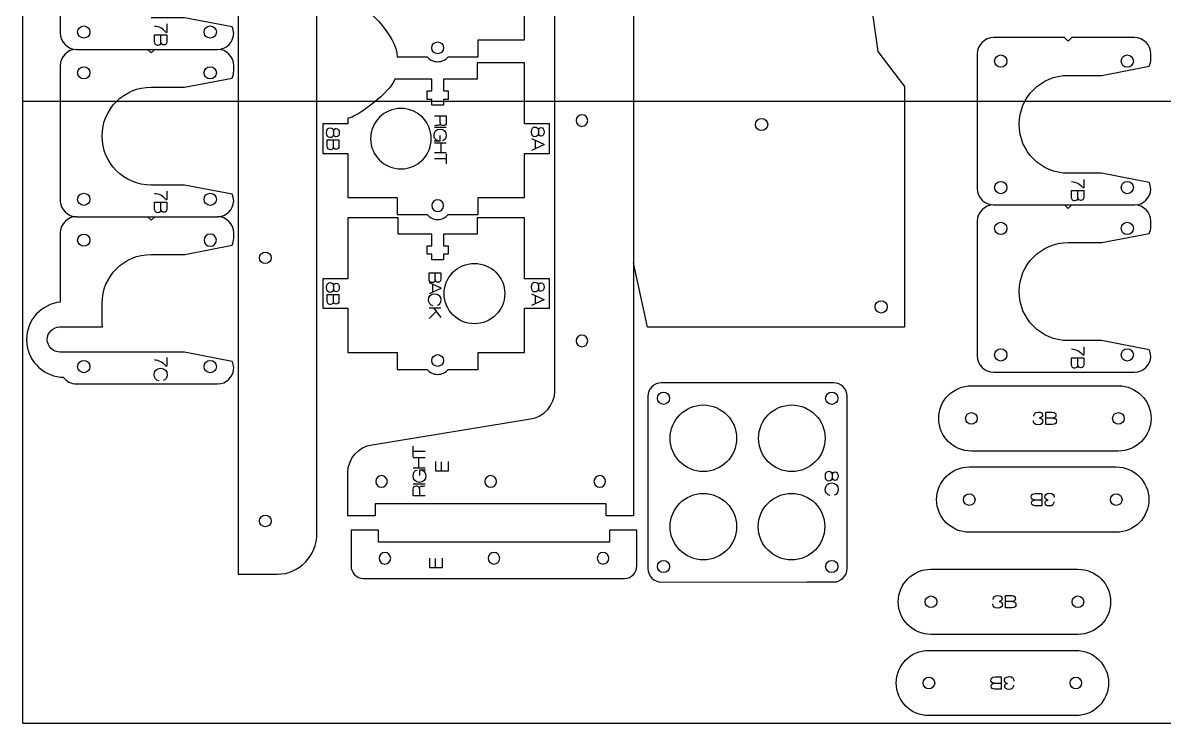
# Model space of a CAD drawing. Extents: x -610 to 0, y -305 to 0.
# Drawn here: x -609.6 to -330, y -304.8 to -133.2 of the extents above; entities that cross this region are included whole.
import ezdxf

# ---------------------------------------------------------------- set-up
doc = ezdxf.new("R2010")
doc.units = 0
doc.layers.add('CUTS', color=1, linetype='Continuous', true_color=0xff0000)
doc.layers.add('TEXT', color=5, linetype='Continuous', true_color=0x0000ff)
doc.layers.add('laser bed referance', color=3, linetype='Continuous', lineweight=25, true_color=0x00ff00)
doc.layers.add('Referance lines', color=2, linetype='Continuous', lineweight=25, true_color=0xffff00)

msp = doc.modelspace()

# ---------------------------------------------------------------- linework, layer by layer
at = {"layer": 'CUTS', "color": 1, "true_color": 0xff0000}
for points in [[(-479.29, -223.45), (-479.29, -215.85), (-479.29, -12.07)], [(-460.01, -22.07), (-460.01, -253.98), (-466.71, -253.98), (-466.71, -253.98)], [(-537.56, -258.29), (-537.56, -26.38), (-544.26, -26.38), (-544.26, -26.38)], [(-556.84, -56.9), (-556.84, -64.51), (-556.84, -268.29)], [(-459.99, -114.57), (-448.95, -89.45), (-439.92, -89.45), (-403.78, -101.84), (-396.63, -104.97), (-402.23, -125.77), (-400.2, -140.17), (-393.63, -148.81), (-393.63, -207.75), (-456.63, -207.75), (-459.99, -192.01)], [(-600.43, -102.68), (-600.43, -135.68)], [(-505.4, -141.51), (-498.08, -141.51), (-498.08, -137.31), (-486.69, -137.31), (-486.69, -126.51)], [(-558.34, -134.16), (-569.97, -131.92), (-578.18, -131.93)], [(-337.31, -136.8), (-352.67, -136.8), (-353.55, -137.68), (-354.43, -136.8), (-371.81, -136.8), (-371.81, -136.8)], [(-596.43, -139.68), (-561.93, -139.68)], [(-577.28, -139.68), (-578.17, -140.56), (-579.05, -139.68)], [(-517.88, -141.51), (-510.57, -141.51)], [(-375.81, -140.8), (-375.81, -173.8)], [(-333.31, -142.05), (-333.31, -140.8)], [(-600.43, -143.68), (-600.43, -176.68)], [(-557.93, -144.94), (-557.93, -143.68)], [(-505.4, -180.17), (-498.09, -180.17), (-498.09, -175.97), (-486.69, -175.97), (-486.69, -165.17), (-480.59, -165.17), (-480.59, -157.97), (-486.69, -157.97), (-486.69, -142.97), (-498.28, -142.97), (-498.28, -146.97), (-506.58, -146.97), (-506.58, -149.84), (-505.38, -149.84), (-505.38, -151.94), (-506.58, -151.94), (-506.58, -153.32), (-509.39, -153.32), (-509.39, -151.94), (-510.59, -151.94), (-510.59, -149.84), (-509.39, -149.84), (-509.39, -146.97), (-518.45, -146.97), (-518.45, -146.97)], [(-353.56, -146.05), (-345.34, -146.05), (-333.73, -143.82)], [(-578.18, -148.93), (-569.96, -148.93), (-558.34, -146.7)], [(-529.99, -156.56), (-529.98, -156.56), (-529.98, -157.97), (-536.08, -157.97), (-536.08, -165.17), (-529.98, -165.17), (-529.98, -175.97), (-517.88, -175.97), (-517.88, -180.17), (-517.88, -180.17), (-517.88, -180.17)], [(-333.73, -172.28), (-345.35, -170.04), (-353.56, -170.05)], [(-558.34, -175.16), (-569.97, -172.92), (-578.18, -172.93)], [(-371.81, -177.8), (-337.31, -177.8)], [(-352.67, -177.8), (-353.55, -178.68), (-354.43, -177.8)], [(-596.43, -180.68), (-561.93, -180.68)], [(-577.28, -180.68), (-578.17, -181.56), (-579.05, -180.68)], [(-505.4, -218.13), (-498.09, -218.13), (-498.09, -213.93), (-486.69, -213.93), (-486.69, -203.13), (-480.59, -203.13), (-480.59, -195.93), (-486.69, -195.93), (-486.69, -180.93), (-498.28, -180.93), (-498.28, -184.93), (-506.58, -184.93), (-506.58, -187.8), (-505.38, -187.8), (-505.38, -189.9), (-506.58, -189.9), (-506.58, -191.29), (-509.39, -191.29), (-509.39, -189.9), (-510.59, -189.9), (-510.59, -187.8), (-509.39, -187.8), (-509.39, -184.93), (-517.68, -184.93), (-517.68, -180.93), (-529.98, -180.93), (-529.98, -195.93), (-536.08, -195.93), (-536.08, -203.13), (-529.98, -203.13), (-529.98, -213.93), (-517.88, -213.93), (-517.88, -218.13), (-510.57, -218.13)], [(-517.88, -180.17), (-510.57, -180.17)], [(-375.81, -181.8), (-375.81, -214.8)], [(-333.31, -183.05), (-333.31, -181.8)], [(-600.43, -184.68), (-600.43, -201.6)], [(-557.93, -185.93), (-557.93, -184.68)], [(-353.56, -187.05), (-345.34, -187.05), (-333.73, -184.82)], [(-578.18, -189.93), (-569.94, -189.93), (-558.35, -187.7)], [(-600.5, -207.69), (-590.12, -207.69)], [(-333.73, -213.28), (-345.35, -211.04), (-353.56, -211.05)], [(-558.35, -216.16), (-569.97, -213.92), (-600.43, -213.9)], [(-600.35, -220), (-599.69, -220)], [(-371.81, -218.8), (-337.31, -218.8)], [(-596.43, -221.68), (-561.93, -221.68)], [(-410.99, -221.38), (-446.6, -221.39), (-453.17, -221.39)], [(-377.26, -222.12), (-341.26, -222.12)], [(-456.49, -224.71), (-456.49, -231.08), (-456.48, -260.31), (-456.48, -260.31)], [(-407.67, -266.88), (-407.67, -260.51), (-407.68, -231.27), (-407.68, -224.7)], [(-524.06, -236.58), (-485.24, -230.23)], [(-341.26, -238.12), (-377.26, -238.12), (-377.26, -238.12)], [(-377.77, -242.01), (-341.78, -242.01), (-341.78, -242.01)], [(-466.71, -253.98), (-466.71, -251.03), (-523.31, -251.03), (-523.31, -253.98), (-530.01, -253.98), (-530.01, -253.98), (-530.01, -243.36)], [(-459.2, -266.31), (-459.2, -257.48), (-465.9, -257.48), (-465.9, -260.44), (-522.5, -260.44), (-522.5, -257.48), (-529.2, -257.48), (-529.2, -266.31)], [(-341.78, -258.01), (-377.77, -258.01)], [(-456.48, -260.31), (-456.48, -266.89)], [(-387.16, -267.06), (-351.16, -267.06)], [(-526.2, -269.31), (-462.2, -269.31), (-462.2, -269.31)], [(-453.16, -270.21), (-417.56, -270.2), (-410.98, -270.2)], [(-351.16, -283.06), (-387.16, -283.06), (-387.16, -283.06)], [(-387.67, -286.95), (-351.67, -286.95), (-351.67, -286.95)], [(-351.67, -302.95), (-387.67, -302.95)]]:
    msp.add_lwpolyline(points, dxfattribs=at)
for points in [[(-529.99, -127.92), (-525.97, -127.92), (-517.88, -136.56), (-517.88, -141.51)], [(-596.18, -135.43), (-596.18, -134.6), (-595.51, -133.93), (-594.68, -133.93)], [(-594.68, -133.93), (-593.85, -133.93), (-593.18, -134.6), (-593.18, -135.43)], [(-565.18, -135.43), (-565.18, -134.6), (-564.51, -133.93), (-563.68, -133.93)], [(-563.68, -133.93), (-562.85, -133.93), (-562.18, -134.6), (-562.18, -135.43)], [(-557.94, -135.81), (-557.95, -135.22), (-558.1, -134.66), (-558.34, -134.16)], [(-600.43, -135.68), (-600.43, -137.89), (-598.64, -139.68), (-596.43, -139.68)], [(-594.68, -136.93), (-595.51, -136.93), (-596.18, -136.26), (-596.18, -135.43)], [(-593.18, -135.43), (-593.18, -136.26), (-593.85, -136.93), (-594.68, -136.93)], [(-563.68, -136.93), (-564.51, -136.93), (-565.18, -136.26), (-565.18, -135.43)], [(-562.18, -135.43), (-562.18, -136.26), (-562.85, -136.93), (-563.68, -136.93)], [(-561.93, -139.68), (-559.77, -139.68), (-558.01, -137.96), (-557.94, -135.81)], [(-371.81, -136.8), (-374.02, -136.8), (-375.81, -138.59), (-375.81, -140.8)], [(-333.31, -140.8), (-333.31, -138.59), (-335.1, -136.8), (-337.31, -136.8)], [(-596.43, -139.68), (-598.64, -139.68), (-600.43, -141.47), (-600.43, -143.68)], [(-557.93, -143.68), (-557.93, -141.47), (-559.72, -139.68), (-561.93, -139.68)], [(-509.44, -139.31), (-509.44, -138.51), (-508.79, -137.86), (-507.98, -137.86)], [(-507.98, -140.76), (-508.79, -140.76), (-509.44, -140.11), (-509.44, -139.31)], [(-507.98, -137.86), (-507.18, -137.86), (-506.54, -138.51), (-506.54, -139.31)], [(-506.54, -139.31), (-506.54, -140.11), (-507.18, -140.76), (-507.98, -140.76)], [(-510.57, -141.51), (-509.95, -142.24), (-509.02, -142.71), (-507.98, -142.71)], [(-507.98, -142.71), (-506.95, -142.71), (-506.02, -142.24), (-505.4, -141.51)], [(-371.56, -142.55), (-371.56, -141.72), (-370.89, -141.05), (-370.06, -141.05)], [(-370.06, -144.05), (-370.89, -144.05), (-371.56, -143.38), (-371.56, -142.55)], [(-370.06, -141.05), (-369.24, -141.05), (-368.56, -141.72), (-368.56, -142.55)], [(-368.56, -142.55), (-368.56, -143.38), (-369.24, -144.05), (-370.06, -144.05)], [(-340.56, -142.55), (-340.56, -141.72), (-339.89, -141.05), (-339.06, -141.05)], [(-339.06, -144.05), (-339.89, -144.05), (-340.56, -143.38), (-340.56, -142.55)], [(-339.06, -141.05), (-338.24, -141.05), (-337.56, -141.72), (-337.56, -142.55)], [(-337.56, -142.55), (-337.56, -143.38), (-338.24, -144.05), (-339.06, -144.05)], [(-333.73, -143.82), (-333.47, -143.28), (-333.31, -142.69), (-333.31, -142.05)], [(-596.18, -145.43), (-596.18, -144.6), (-595.51, -143.93), (-594.68, -143.93)], [(-594.68, -143.93), (-593.85, -143.93), (-593.18, -144.6), (-593.18, -145.43)], [(-565.18, -145.43), (-565.18, -144.6), (-564.51, -143.93), (-563.68, -143.93)], [(-563.68, -143.93), (-562.85, -143.93), (-562.18, -144.6), (-562.18, -145.43)], [(-558.34, -146.7), (-558.08, -146.17), (-557.93, -145.57), (-557.93, -144.94)], [(-594.68, -146.93), (-595.51, -146.93), (-596.18, -146.26), (-596.18, -145.43)], [(-593.18, -145.43), (-593.18, -146.26), (-593.85, -146.93), (-594.68, -146.93)], [(-563.68, -146.93), (-564.51, -146.93), (-565.18, -146.26), (-565.18, -145.43)], [(-562.18, -145.43), (-562.18, -146.26), (-562.85, -146.93), (-563.68, -146.93)], [(-518.45, -146.97), (-519.27, -149.87), (-528, -156.56), (-529.99, -156.56)], [(-365.56, -158.05), (-365.56, -151.42), (-360.19, -146.05), (-353.56, -146.05)], [(-590.18, -160.93), (-590.18, -154.3), (-584.81, -148.93), (-578.18, -148.93)], [(-516.98, -154.17), (-521.09, -154.17), (-524.41, -157.48), (-524.41, -161.57)], [(-509.56, -161.57), (-509.56, -157.48), (-512.88, -154.17), (-516.98, -154.17)], [(-472.65, -155.7), (-473.44, -155.7), (-474.07, -156.33), (-474.07, -157.12)], [(-471.22, -157.12), (-471.22, -156.33), (-471.86, -155.7), (-472.65, -155.7)], [(-474.07, -157.12), (-474.07, -157.91), (-473.44, -158.55), (-472.65, -158.55)], [(-472.65, -158.55), (-471.86, -158.55), (-471.22, -157.91), (-471.22, -157.12)], [(-430.14, -158.09), (-430.14, -157.26), (-429.47, -156.59), (-428.64, -156.59)], [(-428.64, -159.59), (-429.47, -159.59), (-430.14, -158.92), (-430.14, -158.09)], [(-428.64, -156.59), (-427.82, -156.59), (-427.14, -157.26), (-427.14, -158.09)], [(-427.14, -158.09), (-427.14, -158.92), (-427.82, -159.59), (-428.64, -159.59)], [(-353.56, -170.05), (-360.19, -170.05), (-365.56, -164.67), (-365.56, -158.05)], [(-578.18, -172.93), (-584.81, -172.93), (-590.18, -167.56), (-590.18, -160.93)], [(-524.41, -161.57), (-524.41, -165.66), (-521.09, -168.97), (-516.98, -168.97)], [(-516.98, -168.97), (-512.88, -168.97), (-509.56, -165.66), (-509.56, -161.57)], [(-371.56, -173.55), (-371.56, -172.72), (-370.89, -172.05), (-370.06, -172.05)], [(-370.06, -172.05), (-369.24, -172.05), (-368.56, -172.72), (-368.56, -173.55)], [(-340.56, -173.55), (-340.56, -172.72), (-339.89, -172.05), (-339.06, -172.05)], [(-339.06, -172.05), (-338.24, -172.05), (-337.56, -172.72), (-337.56, -173.55)], [(-333.32, -173.93), (-333.34, -173.34), (-333.48, -172.78), (-333.73, -172.28)], [(-596.18, -176.43), (-596.18, -175.6), (-595.51, -174.93), (-594.68, -174.93)], [(-594.68, -174.93), (-593.85, -174.93), (-593.18, -175.6), (-593.18, -176.43)], [(-565.18, -176.43), (-565.18, -175.6), (-564.51, -174.93), (-563.68, -174.93)], [(-563.68, -174.93), (-562.85, -174.93), (-562.18, -175.6), (-562.18, -176.43)], [(-557.94, -176.81), (-557.95, -176.22), (-558.1, -175.66), (-558.34, -175.16)], [(-375.81, -173.8), (-375.81, -176.01), (-374.02, -177.8), (-371.81, -177.8)], [(-370.06, -175.05), (-370.89, -175.05), (-371.56, -174.38), (-371.56, -173.55)], [(-368.56, -173.55), (-368.56, -174.38), (-369.24, -175.05), (-370.06, -175.05)], [(-339.06, -175.05), (-339.89, -175.05), (-340.56, -174.38), (-340.56, -173.55)], [(-337.56, -173.55), (-337.56, -174.38), (-338.24, -175.05), (-339.06, -175.05)], [(-337.31, -177.8), (-335.15, -177.8), (-333.39, -176.07), (-333.32, -173.93)], [(-600.43, -176.68), (-600.43, -178.89), (-598.64, -180.68), (-596.43, -180.68)], [(-594.68, -177.93), (-595.51, -177.93), (-596.18, -177.26), (-596.18, -176.43)], [(-593.18, -176.43), (-593.18, -177.26), (-593.85, -177.93), (-594.68, -177.93)], [(-563.68, -177.93), (-564.51, -177.93), (-565.18, -177.26), (-565.18, -176.43)], [(-562.18, -176.43), (-562.18, -177.26), (-562.85, -177.93), (-563.68, -177.93)], [(-561.93, -180.68), (-559.77, -180.68), (-558.01, -178.96), (-557.94, -176.81)], [(-507.98, -176.52), (-508.79, -176.52), (-509.43, -177.17), (-509.43, -177.97)], [(-509.43, -177.97), (-509.43, -178.77), (-508.79, -179.42), (-507.98, -179.42)], [(-506.54, -177.97), (-506.54, -177.17), (-507.18, -176.52), (-507.98, -176.52)], [(-507.98, -179.42), (-507.18, -179.42), (-506.54, -178.77), (-506.54, -177.97)], [(-371.81, -177.8), (-374.02, -177.8), (-375.81, -179.59), (-375.81, -181.8)], [(-333.31, -181.8), (-333.31, -179.59), (-335.1, -177.8), (-337.31, -177.8)], [(-596.43, -180.68), (-598.64, -180.68), (-600.43, -182.47), (-600.43, -184.68)], [(-557.93, -184.68), (-557.93, -182.47), (-559.72, -180.68), (-561.93, -180.68)], [(-510.57, -180.17), (-509.95, -180.9), (-509.02, -181.37), (-507.98, -181.37)], [(-507.98, -181.37), (-506.95, -181.37), (-506.02, -180.9), (-505.4, -180.17)], [(-371.56, -183.55), (-371.56, -182.72), (-370.89, -182.05), (-370.06, -182.05)], [(-370.06, -185.05), (-370.89, -185.05), (-371.56, -184.38), (-371.56, -183.55)], [(-370.06, -182.05), (-369.24, -182.05), (-368.56, -182.72), (-368.56, -183.55)], [(-368.56, -183.55), (-368.56, -184.38), (-369.24, -185.05), (-370.06, -185.05)], [(-340.56, -183.55), (-340.56, -182.72), (-339.89, -182.05), (-339.06, -182.05)], [(-339.06, -185.05), (-339.89, -185.05), (-340.56, -184.38), (-340.56, -183.55)], [(-339.06, -182.05), (-338.24, -182.05), (-337.56, -182.72), (-337.56, -183.55)], [(-337.56, -183.55), (-337.56, -184.38), (-338.24, -185.05), (-339.06, -185.05)], [(-333.73, -184.82), (-333.47, -184.28), (-333.31, -183.69), (-333.31, -183.05)], [(-596.18, -186.43), (-596.18, -185.6), (-595.51, -184.93), (-594.68, -184.93)], [(-594.68, -187.93), (-595.51, -187.93), (-596.18, -187.26), (-596.18, -186.43)], [(-594.68, -184.93), (-593.85, -184.93), (-593.18, -185.6), (-593.18, -186.43)], [(-593.18, -186.43), (-593.18, -187.26), (-593.85, -187.93), (-594.68, -187.93)], [(-563.68, -184.93), (-564.51, -184.93), (-565.18, -185.6), (-565.18, -186.43)], [(-565.18, -186.43), (-565.18, -187.26), (-564.51, -187.93), (-563.68, -187.93)], [(-562.18, -186.43), (-562.18, -185.6), (-562.85, -184.93), (-563.68, -184.93)], [(-563.68, -187.93), (-562.85, -187.93), (-562.18, -187.26), (-562.18, -186.43)], [(-558.35, -187.7), (-558.08, -187.17), (-557.93, -186.57), (-557.93, -185.93)], [(-365.56, -199.05), (-365.56, -192.42), (-360.19, -187.05), (-353.56, -187.05)], [(-590.18, -201.93), (-590.18, -195.3), (-584.81, -189.93), (-578.18, -189.93)], [(-551.62, -190.77), (-551.62, -189.98), (-550.98, -189.34), (-550.2, -189.34)], [(-550.2, -189.34), (-549.41, -189.34), (-548.77, -189.98), (-548.77, -190.77)], [(-550.2, -192.19), (-550.98, -192.19), (-551.62, -191.56), (-551.62, -190.77)], [(-548.77, -190.77), (-548.77, -191.56), (-549.41, -192.19), (-550.2, -192.19)], [(-506.41, -199.53), (-506.41, -195.44), (-503.09, -192.13), (-498.98, -192.13)], [(-498.98, -192.13), (-494.88, -192.13), (-491.56, -195.44), (-491.56, -199.53)], [(-498.98, -206.93), (-503.09, -206.93), (-506.41, -203.62), (-506.41, -199.53)], [(-491.56, -199.53), (-491.56, -203.62), (-494.88, -206.93), (-498.98, -206.93)], [(-353.56, -211.05), (-360.19, -211.05), (-365.56, -205.67), (-365.56, -199.05)], [(-600.43, -201.6), (-605.07, -202.1), (-608.68, -206.02), (-608.68, -210.79)], [(-590.12, -207.69), (-590.12, -207.69), (-590.18, -204.02), (-590.18, -201.93)], [(-400.85, -202.8), (-400.85, -201.98), (-400.18, -201.3), (-399.35, -201.3)], [(-399.35, -204.3), (-400.18, -204.3), (-400.85, -203.63), (-400.85, -202.8)], [(-399.35, -201.3), (-398.53, -201.3), (-397.85, -201.98), (-397.85, -202.8)], [(-397.85, -202.8), (-397.85, -203.63), (-398.53, -204.3), (-399.35, -204.3)], [(-603.6, -210.79), (-603.6, -209.08), (-602.21, -207.69), (-600.5, -207.69)], [(-608.68, -210.79), (-608.68, -215.59), (-605.03, -219.54), (-600.35, -220)], [(-600.43, -213.9), (-602.14, -213.9), (-603.6, -212.51), (-603.6, -210.79)], [(-472.65, -209.7), (-473.44, -209.7), (-474.07, -210.34), (-474.07, -211.13)], [(-474.07, -211.13), (-474.07, -211.92), (-473.44, -212.55), (-472.65, -212.55)], [(-471.22, -211.13), (-471.22, -210.34), (-471.86, -209.7), (-472.65, -209.7)], [(-472.65, -212.55), (-471.86, -212.55), (-471.22, -211.92), (-471.22, -211.13)], [(-509.44, -215.93), (-509.44, -215.13), (-508.79, -214.48), (-507.98, -214.48)], [(-507.98, -214.48), (-507.18, -214.48), (-506.54, -215.13), (-506.54, -215.93)], [(-375.81, -214.8), (-375.81, -217.01), (-374.02, -218.8), (-371.81, -218.8)], [(-371.56, -214.55), (-371.56, -213.72), (-370.89, -213.05), (-370.06, -213.05)], [(-370.06, -216.05), (-370.89, -216.05), (-371.56, -215.38), (-371.56, -214.55)], [(-370.06, -213.05), (-369.24, -213.05), (-368.56, -213.72), (-368.56, -214.55)], [(-368.56, -214.55), (-368.56, -215.38), (-369.24, -216.05), (-370.06, -216.05)], [(-340.56, -214.55), (-340.56, -213.72), (-339.89, -213.05), (-339.06, -213.05)], [(-339.06, -216.05), (-339.89, -216.05), (-340.56, -215.38), (-340.56, -214.55)], [(-339.06, -213.05), (-338.24, -213.05), (-337.56, -213.72), (-337.56, -214.55)], [(-337.56, -214.55), (-337.56, -215.38), (-338.24, -216.05), (-339.06, -216.05)], [(-337.31, -218.8), (-335.15, -218.8), (-333.39, -217.08), (-333.32, -214.93)], [(-333.32, -214.93), (-333.34, -214.34), (-333.48, -213.78), (-333.73, -213.28)], [(-596.18, -217.43), (-596.18, -216.6), (-595.51, -215.93), (-594.68, -215.93)], [(-594.68, -218.93), (-595.51, -218.93), (-596.18, -218.26), (-596.18, -217.43)], [(-594.68, -215.93), (-593.85, -215.93), (-593.18, -216.6), (-593.18, -217.43)], [(-593.18, -217.43), (-593.18, -218.26), (-593.85, -218.93), (-594.68, -218.93)], [(-565.18, -217.43), (-565.18, -216.6), (-564.51, -215.93), (-563.68, -215.93)], [(-563.68, -218.93), (-564.51, -218.93), (-565.18, -218.26), (-565.18, -217.43)], [(-563.68, -215.93), (-562.85, -215.93), (-562.18, -216.6), (-562.18, -217.43)], [(-562.18, -217.43), (-562.18, -218.26), (-562.85, -218.93), (-563.68, -218.93)], [(-561.93, -221.68), (-559.72, -221.68), (-557.93, -219.89), (-557.93, -217.68)], [(-557.93, -217.68), (-557.93, -217.04), (-558.08, -216.69), (-558.35, -216.16)], [(-507.98, -217.38), (-508.79, -217.38), (-509.44, -216.73), (-509.44, -215.93)], [(-506.54, -215.93), (-506.54, -216.73), (-507.18, -217.38), (-507.98, -217.38)], [(-599.69, -220), (-598.96, -221.01), (-597.78, -221.68), (-596.43, -221.68)], [(-510.57, -218.13), (-509.95, -218.86), (-509.02, -219.33), (-507.98, -219.33)], [(-507.98, -219.33), (-506.95, -219.33), (-506.02, -218.86), (-505.4, -218.13)], [(-485.24, -230.23), (-481.97, -229.8), (-479.29, -226.75), (-479.29, -223.45)], [(-453.17, -221.39), (-455, -221.39), (-456.49, -222.88), (-456.49, -224.71)], [(-407.68, -224.7), (-407.68, -222.87), (-409.17, -221.38), (-410.99, -221.38)], [(-385.26, -230.12), (-385.26, -225.7), (-381.68, -222.12), (-377.26, -222.12)], [(-341.26, -222.12), (-336.84, -222.12), (-333.26, -225.7), (-333.26, -230.12)], [(-454.18, -225.19), (-454.18, -224.36), (-453.51, -223.69), (-452.68, -223.69)], [(-452.68, -226.69), (-453.51, -226.69), (-454.18, -226.02), (-454.18, -225.19)], [(-452.68, -223.69), (-451.85, -223.69), (-451.18, -224.36), (-451.18, -225.19)], [(-451.18, -225.19), (-451.18, -226.02), (-451.85, -226.69), (-452.68, -226.69)], [(-412.97, -225.19), (-412.97, -224.36), (-412.3, -223.69), (-411.47, -223.69)], [(-411.47, -226.69), (-412.3, -226.69), (-412.97, -226.02), (-412.97, -225.19)], [(-411.47, -223.69), (-410.65, -223.69), (-409.97, -224.36), (-409.97, -225.19)], [(-409.97, -225.19), (-409.97, -226.02), (-410.65, -226.69), (-411.47, -226.69)], [(-451.06, -234.98), (-451.06, -230.48), (-447.41, -226.83), (-442.91, -226.83)], [(-442.91, -226.83), (-438.41, -226.83), (-434.76, -230.48), (-434.76, -234.98)], [(-429.4, -234.98), (-429.4, -230.48), (-425.75, -226.83), (-421.25, -226.83)], [(-421.25, -226.83), (-416.75, -226.83), (-413.1, -230.48), (-413.1, -234.98)], [(-378.68, -230.12), (-378.68, -229.33), (-378.05, -228.69), (-377.26, -228.69)], [(-377.26, -228.69), (-376.47, -228.69), (-375.84, -229.33), (-375.84, -230.12)], [(-342.68, -230.12), (-342.68, -229.33), (-342.05, -228.69), (-341.26, -228.69)], [(-341.26, -228.69), (-340.47, -228.69), (-339.84, -229.33), (-339.84, -230.12)], [(-377.26, -238.12), (-381.68, -238.12), (-385.26, -234.53), (-385.26, -230.12)], [(-377.26, -231.54), (-378.05, -231.54), (-378.68, -230.9), (-378.68, -230.12)], [(-375.84, -230.12), (-375.84, -230.9), (-376.47, -231.54), (-377.26, -231.54)], [(-341.26, -231.54), (-342.05, -231.54), (-342.68, -230.9), (-342.68, -230.12)], [(-339.84, -230.12), (-339.84, -230.9), (-340.47, -231.54), (-341.26, -231.54)], [(-333.26, -230.12), (-333.26, -234.53), (-336.84, -238.12), (-341.26, -238.12)], [(-530.01, -243.36), (-530.01, -240.06), (-527.33, -237.01), (-524.06, -236.58)], [(-442.91, -243.13), (-447.41, -243.13), (-451.06, -239.48), (-451.06, -234.98)], [(-434.76, -234.98), (-434.76, -239.48), (-438.41, -243.13), (-442.91, -243.13)], [(-421.25, -243.13), (-425.75, -243.13), (-429.4, -239.48), (-429.4, -234.98)], [(-413.1, -234.98), (-413.1, -239.48), (-416.75, -243.13), (-421.25, -243.13)], [(-385.77, -250.01), (-385.77, -245.59), (-382.19, -242.01), (-377.77, -242.01)], [(-341.78, -242.01), (-337.36, -242.01), (-333.78, -245.59), (-333.78, -250.01)], [(-521.73, -244.14), (-522.52, -244.14), (-523.16, -244.78), (-523.16, -245.57)], [(-523.16, -245.57), (-523.16, -246.36), (-522.52, -246.99), (-521.73, -246.99)], [(-520.31, -245.57), (-520.31, -244.78), (-520.95, -244.14), (-521.73, -244.14)], [(-521.73, -246.99), (-520.95, -246.99), (-520.31, -246.36), (-520.31, -245.57)], [(-495.01, -244.14), (-495.79, -244.14), (-496.43, -244.78), (-496.43, -245.57)], [(-496.43, -245.57), (-496.43, -246.36), (-495.79, -246.99), (-495.01, -246.99)], [(-493.58, -245.57), (-493.58, -244.78), (-494.22, -244.14), (-495.01, -244.14)], [(-495.01, -246.99), (-494.22, -246.99), (-493.58, -246.36), (-493.58, -245.57)], [(-468.28, -244.14), (-469.07, -244.14), (-469.71, -244.78), (-469.71, -245.57)], [(-469.71, -245.57), (-469.71, -246.36), (-469.07, -246.99), (-468.28, -246.99)], [(-466.86, -245.57), (-466.86, -244.78), (-467.5, -244.14), (-468.28, -244.14)], [(-468.28, -246.99), (-467.5, -246.99), (-466.86, -246.36), (-466.86, -245.57)], [(-451.06, -256.64), (-451.06, -252.14), (-447.41, -248.49), (-442.91, -248.49)], [(-442.91, -248.49), (-438.41, -248.49), (-434.76, -252.14), (-434.76, -256.64)], [(-429.46, -256.64), (-429.46, -252.14), (-425.81, -248.49), (-421.31, -248.49)], [(-421.31, -248.49), (-416.81, -248.49), (-413.16, -252.14), (-413.16, -256.64)], [(-379.2, -250.01), (-379.2, -249.23), (-378.56, -248.59), (-377.77, -248.59)], [(-377.77, -248.59), (-376.99, -248.59), (-376.35, -249.23), (-376.35, -250.01)], [(-343.2, -250.01), (-343.2, -249.23), (-342.56, -248.59), (-341.78, -248.59)], [(-341.78, -248.59), (-340.99, -248.59), (-340.35, -249.23), (-340.35, -250.01)], [(-377.77, -258.01), (-382.19, -258.01), (-385.77, -254.43), (-385.77, -250.01)], [(-377.77, -251.44), (-378.56, -251.44), (-379.2, -250.8), (-379.2, -250.01)], [(-376.35, -250.01), (-376.35, -250.8), (-376.99, -251.44), (-377.77, -251.44)], [(-341.78, -251.44), (-342.56, -251.44), (-343.2, -250.8), (-343.2, -250.01)], [(-340.35, -250.01), (-340.35, -250.8), (-340.99, -251.44), (-341.78, -251.44)], [(-333.78, -250.01), (-333.78, -254.43), (-337.36, -258.01), (-341.78, -258.01)], [(-551.62, -255.24), (-551.62, -254.45), (-550.98, -253.82), (-550.2, -253.82)], [(-550.2, -253.82), (-549.41, -253.82), (-548.77, -254.45), (-548.77, -255.24)], [(-550.2, -256.67), (-550.98, -256.67), (-551.62, -256.03), (-551.62, -255.24)], [(-548.77, -255.24), (-548.77, -256.03), (-549.41, -256.67), (-550.2, -256.67)], [(-442.91, -264.79), (-447.41, -264.79), (-451.06, -261.14), (-451.06, -256.64)], [(-434.76, -256.64), (-434.76, -261.14), (-438.41, -264.79), (-442.91, -264.79)], [(-421.31, -264.79), (-425.81, -264.79), (-429.46, -261.14), (-429.46, -256.64)], [(-413.16, -256.64), (-413.16, -261.14), (-416.81, -264.79), (-421.31, -264.79)], [(-547.2, -268.29), (-541.9, -268.29), (-537.56, -263.79), (-537.56, -258.29)], [(-520.93, -262.97), (-521.71, -262.97), (-522.35, -263.61), (-522.35, -264.39)], [(-522.35, -264.39), (-522.35, -265.18), (-521.71, -265.82), (-520.93, -265.82)], [(-519.5, -264.39), (-519.5, -263.61), (-520.14, -262.97), (-520.93, -262.97)], [(-520.93, -265.82), (-520.14, -265.82), (-519.5, -265.18), (-519.5, -264.39)], [(-494.2, -262.97), (-494.99, -262.97), (-495.63, -263.61), (-495.63, -264.39)], [(-495.63, -264.39), (-495.63, -265.18), (-494.99, -265.82), (-494.2, -265.82)], [(-492.78, -264.39), (-492.78, -263.61), (-493.41, -262.97), (-494.2, -262.97)], [(-494.2, -265.82), (-493.41, -265.82), (-492.78, -265.18), (-492.78, -264.39)], [(-467.48, -262.97), (-468.26, -262.97), (-468.9, -263.61), (-468.9, -264.39)], [(-468.9, -264.39), (-468.9, -265.18), (-468.26, -265.82), (-467.48, -265.82)], [(-466.05, -264.39), (-466.05, -263.61), (-466.69, -262.97), (-467.48, -262.97)], [(-467.48, -265.82), (-466.69, -265.82), (-466.05, -265.18), (-466.05, -264.39)], [(-454.18, -266.4), (-454.18, -265.57), (-453.51, -264.9), (-452.68, -264.9)], [(-452.68, -264.9), (-451.85, -264.9), (-451.18, -265.57), (-451.18, -266.4)], [(-412.97, -266.4), (-412.97, -265.57), (-412.3, -264.9), (-411.47, -264.9)], [(-411.47, -264.9), (-410.65, -264.9), (-409.97, -265.57), (-409.97, -266.4)], [(-556.84, -268.29), (-556.84, -268.29), (-552.5, -268.29), (-547.2, -268.29)], [(-529.2, -266.31), (-529.2, -267.96), (-527.85, -269.31), (-526.2, -269.31)], [(-462.2, -269.31), (-460.55, -269.31), (-459.2, -267.96), (-459.2, -266.31)], [(-456.48, -266.89), (-456.48, -268.71), (-454.99, -270.21), (-453.16, -270.21)], [(-452.68, -267.9), (-453.51, -267.9), (-454.18, -267.23), (-454.18, -266.4)], [(-451.18, -266.4), (-451.18, -267.23), (-451.85, -267.9), (-452.68, -267.9)], [(-411.47, -267.9), (-412.3, -267.9), (-412.97, -267.23), (-412.97, -266.4)], [(-409.97, -266.4), (-409.97, -267.23), (-410.65, -267.9), (-411.47, -267.9)], [(-410.98, -270.2), (-409.16, -270.2), (-407.67, -268.7), (-407.67, -266.88)], [(-395.16, -275.06), (-395.16, -270.64), (-391.58, -267.06), (-387.16, -267.06)], [(-351.16, -267.06), (-346.74, -267.06), (-343.16, -270.64), (-343.16, -275.06)], [(-388.58, -275.06), (-388.58, -274.27), (-387.95, -273.63), (-387.16, -273.63)], [(-387.16, -273.63), (-386.37, -273.63), (-385.73, -274.27), (-385.73, -275.06)], [(-352.58, -275.06), (-352.58, -274.27), (-351.95, -273.63), (-351.16, -273.63)], [(-351.16, -273.63), (-350.37, -273.63), (-349.73, -274.27), (-349.73, -275.06)], [(-387.16, -283.06), (-391.58, -283.06), (-395.16, -279.47), (-395.16, -275.06)], [(-387.16, -276.48), (-387.95, -276.48), (-388.58, -275.84), (-388.58, -275.06)], [(-385.73, -275.06), (-385.73, -275.84), (-386.37, -276.48), (-387.16, -276.48)], [(-351.16, -276.48), (-351.95, -276.48), (-352.58, -275.84), (-352.58, -275.06)], [(-349.73, -275.06), (-349.73, -275.84), (-350.37, -276.48), (-351.16, -276.48)], [(-343.16, -275.06), (-343.16, -279.47), (-346.74, -283.06), (-351.16, -283.06)], [(-395.67, -294.95), (-395.67, -290.53), (-392.09, -286.95), (-387.67, -286.95)], [(-351.67, -286.95), (-347.26, -286.95), (-343.67, -290.53), (-343.67, -294.95)], [(-389.1, -294.95), (-389.1, -294.17), (-388.46, -293.53), (-387.67, -293.53)], [(-387.67, -293.53), (-386.89, -293.53), (-386.25, -294.17), (-386.25, -294.95)], [(-353.1, -294.95), (-353.1, -294.17), (-352.46, -293.53), (-351.67, -293.53)], [(-351.67, -293.53), (-350.89, -293.53), (-350.25, -294.17), (-350.25, -294.95)], [(-387.67, -302.95), (-392.09, -302.95), (-395.67, -299.37), (-395.67, -294.95)], [(-387.67, -296.38), (-388.46, -296.38), (-389.1, -295.74), (-389.1, -294.95)], [(-386.25, -294.95), (-386.25, -295.74), (-386.89, -296.38), (-387.67, -296.38)], [(-351.67, -296.38), (-352.46, -296.38), (-353.1, -295.74), (-353.1, -294.95)], [(-350.25, -294.95), (-350.25, -295.74), (-350.89, -296.38), (-351.67, -296.38)], [(-343.67, -294.95), (-343.67, -299.37), (-347.26, -302.95), (-351.67, -302.95)]]:
    msp.add_open_spline(points, degree=3, dxfattribs=at)
at = {"layer": 'laser bed referance'}
for q in [(-609.6, 0), (0, -304.8)]:
    msp.add_line((-609.6, -304.8), q, dxfattribs=at)
at = {"layer": 'Referance lines'}
msp.add_line((-609.6, -152.4), (0, -152.4), dxfattribs=at)
at = {"layer": 'TEXT', "color": 5, "true_color": 0x0000ff}
for points in [[(-574.35, -133.42), (-574.35, -135.53), (-574.46, -135.53)], [(-577.35, -137.69), (-577.35, -136.16), (-574.33, -136.16), (-574.33, -136.16)], [(-575.77, -137.94), (-575.77, -136.16)], [(-574.33, -136.16), (-574.33, -137.8)], [(-575.77, -137.94), (-575.77, -137.94)], [(-508.75, -156.01), (-505.88, -156.01), (-505.88, -157.59)], [(-507.35, -157.7), (-507.35, -157.69), (-507.36, -156.01)], [(-505.88, -158.86), (-508.75, -158.86)], [(-535.04, -163.31), (-535.04, -161.86), (-532.17, -161.86), (-532.17, -161.86)], [(-533.54, -163.55), (-533.53, -161.86)], [(-533.5, -159.76), (-533.5, -160.44)], [(-533.5, -159.76), (-533.49, -159.76)], [(-533.49, -160.44), (-533.5, -160.44)], [(-532.17, -161.86), (-532.17, -163.42)], [(-507.47, -160.8), (-507.47, -162.15), (-508.81, -162.15)], [(-484.99, -161.54), (-481.97, -162.93), (-481.97, -163.04), (-484.99, -164.43)], [(-483.99, -163.97), (-483.99, -161.99)], [(-483.32, -159.56), (-483.32, -160.24)], [(-483.32, -159.56), (-483.32, -159.56)], [(-483.32, -160.24), (-483.32, -160.24)], [(-533.53, -163.55), (-533.54, -163.55)], [(-508.75, -162.59), (-505.88, -162.59)], [(-507.21, -162.59), (-507.21, -165.06)], [(-505.88, -165.06), (-508.75, -165.06)], [(-508.75, -166.45), (-505.9, -166.45)], [(-505.88, -165.25), (-505.88, -167.73)], [(-349.74, -171.54), (-349.74, -173.64), (-349.85, -173.64)], [(-574.35, -174.42), (-574.35, -176.53), (-574.46, -176.53)], [(-352.74, -175.81), (-352.74, -174.28), (-349.71, -174.28), (-349.71, -174.28)], [(-351.15, -176.06), (-351.16, -176.06)], [(-351.15, -176.06), (-351.15, -174.28)], [(-349.71, -174.28), (-349.71, -175.92)], [(-577.35, -178.69), (-577.35, -177.16), (-574.33, -177.16), (-574.33, -177.16)], [(-575.77, -178.94), (-575.77, -177.16)], [(-574.33, -177.16), (-574.33, -178.8)], [(-575.77, -178.94), (-575.77, -178.94)], [(-510.11, -195.87), (-510.11, -194.41), (-507.23, -194.41), (-507.23, -194.41)], [(-508.6, -196.11), (-508.6, -194.41)], [(-507.23, -194.41), (-507.23, -195.97)], [(-533.5, -197.7), (-533.5, -198.38)], [(-533.5, -197.7), (-533.49, -197.7)], [(-533.49, -198.38), (-533.5, -198.38)], [(-510.11, -196.84), (-507.23, -198.15), (-507.23, -198.26), (-510.11, -199.58)], [(-509.16, -199.14), (-509.16, -197.26)], [(-508.6, -196.11), (-508.61, -196.11)], [(-483.32, -197.58), (-483.32, -198.27)], [(-483.32, -197.58), (-483.32, -197.58)], [(-483.32, -198.27), (-483.32, -198.27)], [(-535.04, -201.25), (-535.04, -199.79), (-532.17, -199.79), (-532.17, -199.79)], [(-533.54, -201.49), (-533.53, -199.79)], [(-532.17, -199.79), (-532.17, -201.35)], [(-484.99, -199.57), (-481.97, -200.96), (-481.97, -201.07), (-484.99, -202.45)], [(-483.99, -201.99), (-483.99, -200.02)], [(-533.53, -201.49), (-533.54, -201.49)], [(-510.11, -203.02), (-507.23, -203.02)], [(-508.37, -203.89), (-510.11, -205.65)], [(-509.04, -203.02), (-507.23, -205.38)], [(-574.35, -215.2), (-574.35, -217.31), (-574.46, -217.31)], [(-349.74, -212.54), (-349.74, -214.65), (-349.85, -214.65)], [(-352.74, -216.81), (-352.74, -215.28), (-349.71, -215.28), (-349.71, -215.28)], [(-351.15, -217.06), (-351.16, -217.06)], [(-351.15, -217.06), (-351.15, -215.28)], [(-349.71, -215.28), (-349.71, -216.92)], [(-358.99, -228.61), (-357.35, -228.61)], [(-357.46, -231.63), (-358.99, -231.63), (-358.99, -228.61), (-358.99, -228.61)], [(-360.54, -230.01), (-360.54, -230.02)], [(-357.21, -230.04), (-358.99, -230.04)], [(-357.21, -230.04), (-357.21, -230.05)], [(-514, -239.51), (-514, -236.93)], [(-514, -239.71), (-511.01, -239.71)], [(-511.01, -238.26), (-513.97, -238.26)], [(-512.61, -242.27), (-512.61, -239.71)], [(-511.01, -242.27), (-514, -242.27)], [(-512.35, -244.14), (-512.35, -242.73), (-510.95, -242.73)], [(-505.4, -240.65), (-505.4, -243.03), (-508.42, -243.03), (-508.42, -240.68)], [(-507.02, -243.03), (-507.02, -240.77)], [(-411.32, -243.93), (-411.32, -244.62)], [(-411.32, -243.93), (-411.31, -243.93)], [(-411.31, -244.62), (-411.32, -244.62)], [(-514, -246.16), (-511.01, -246.16)], [(-511.01, -249.12), (-514, -249.12), (-514, -247.48)], [(-512.47, -247.37), (-512.47, -247.37)], [(-512.47, -247.37), (-512.46, -249.12)], [(-361.58, -248.5), (-360.04, -248.5), (-360.04, -251.52), (-360.04, -251.52)], [(-361.83, -250.08), (-360.04, -250.09)], [(-361.83, -250.09), (-361.83, -250.08)], [(-360.04, -251.52), (-361.69, -251.52)], [(-358.49, -250.12), (-358.49, -250.11)], [(-506.91, -264.34), (-506.91, -266.72), (-509.93, -266.72), (-509.93, -264.37)], [(-508.53, -266.72), (-508.53, -264.46)], [(-368.89, -273.55), (-367.25, -273.55)], [(-367.36, -276.57), (-368.89, -276.57), (-368.89, -273.55), (-368.89, -273.55)], [(-370.44, -274.95), (-370.44, -274.96)], [(-367.1, -274.98), (-368.89, -274.98)], [(-367.11, -274.98), (-367.11, -274.99)], [(-371.47, -293.44), (-369.94, -293.44), (-369.94, -296.46), (-369.94, -296.46)], [(-371.73, -295.02), (-369.94, -295.03)], [(-371.73, -295.03), (-371.73, -295.02)], [(-368.39, -295.06), (-368.39, -295.05)], [(-369.94, -296.46), (-371.58, -296.46)]]:
    msp.add_lwpolyline(points, dxfattribs=at)
for points in [[(-574.46, -135.53), (-575.32, -134.55), (-576.3, -134.1), (-577.33, -134.05)], [(-576.53, -138.71), (-576.88, -138.71), (-577.35, -138.48), (-577.35, -137.69)], [(-575.77, -137.94), (-575.79, -138.34), (-576, -138.71), (-576.53, -138.71)], [(-575.08, -138.61), (-575.44, -138.61), (-575.77, -138.3), (-575.77, -137.94)], [(-574.33, -137.8), (-574.33, -138.28), (-574.59, -138.61), (-575.08, -138.61)], [(-535.21, -160.1), (-535.21, -159.2), (-534.81, -158.91), (-534.35, -158.91)], [(-534.35, -158.91), (-533.88, -158.91), (-533.56, -159.16), (-533.5, -159.76)], [(-533.49, -159.76), (-533.45, -159.22), (-533.09, -159.06), (-532.84, -159.06)], [(-532.84, -159.06), (-532.35, -159.06), (-532.09, -159.43), (-532.09, -160.1)], [(-508.88, -160.7), (-508.88, -159.88), (-508.33, -159.21), (-507.38, -159.21)], [(-507.96, -158.33), (-508.06, -158.33), (-508.63, -158.34), (-508.75, -158.39)], [(-507.35, -157.69), (-507.36, -158.14), (-507.56, -158.33), (-507.96, -158.33)], [(-507.38, -159.21), (-506.43, -159.21), (-505.88, -159.88), (-505.88, -160.7)], [(-506.66, -158.38), (-506.94, -158.38), (-507.32, -158.2), (-507.35, -157.7)], [(-505.88, -157.59), (-505.88, -158.16), (-506.15, -158.38), (-506.66, -158.38)], [(-485.03, -159.9), (-485.03, -159), (-484.64, -158.71), (-484.18, -158.71)], [(-484.18, -158.71), (-483.7, -158.71), (-483.38, -158.96), (-483.32, -159.56)], [(-483.32, -159.56), (-483.28, -159.02), (-482.91, -158.86), (-482.66, -158.86)], [(-482.66, -158.86), (-482.17, -158.86), (-481.92, -159.23), (-481.92, -159.9)], [(-534.35, -161.29), (-534.81, -161.29), (-535.21, -161), (-535.21, -160.1)], [(-533.5, -160.44), (-533.56, -161.04), (-533.88, -161.29), (-534.35, -161.29)], [(-532.84, -161.14), (-533.09, -161.14), (-533.45, -160.98), (-533.49, -160.44)], [(-532.09, -160.1), (-532.09, -160.77), (-532.35, -161.14), (-532.84, -161.14)], [(-507.95, -162.05), (-508.61, -161.86), (-508.88, -161.3), (-508.88, -160.7)], [(-507.47, -162.15), (-507.8, -162.11), (-507.95, -162.05), (-507.95, -162.05)], [(-505.88, -160.7), (-505.88, -161.6), (-506.28, -162.01), (-506.83, -162.11)], [(-484.18, -161.09), (-484.64, -161.09), (-485.03, -160.8), (-485.03, -159.9)], [(-483.32, -160.24), (-483.38, -160.84), (-483.7, -161.09), (-484.18, -161.09)], [(-482.66, -160.94), (-482.91, -160.94), (-483.28, -160.78), (-483.32, -160.24)], [(-481.92, -159.9), (-481.92, -160.57), (-482.17, -160.94), (-482.66, -160.94)], [(-534.26, -164.28), (-534.59, -164.28), (-535.04, -164.06), (-535.04, -163.31)], [(-533.54, -163.55), (-533.56, -163.93), (-533.76, -164.28), (-534.26, -164.28)], [(-532.88, -164.19), (-533.22, -164.19), (-533.54, -163.89), (-533.53, -163.55)], [(-532.17, -163.42), (-532.17, -163.87), (-532.41, -164.19), (-532.88, -164.19)], [(-349.85, -173.64), (-350.7, -172.67), (-351.69, -172.22), (-352.71, -172.17)], [(-574.46, -176.53), (-575.32, -175.55), (-576.3, -175.1), (-577.33, -175.05)], [(-351.91, -176.82), (-352.27, -176.82), (-352.74, -176.6), (-352.74, -175.81)], [(-351.16, -176.06), (-351.17, -176.46), (-351.39, -176.82), (-351.91, -176.82)], [(-350.46, -176.73), (-350.82, -176.73), (-351.16, -176.42), (-351.15, -176.06)], [(-349.71, -175.92), (-349.71, -176.4), (-349.97, -176.73), (-350.46, -176.73)], [(-576.53, -179.71), (-576.88, -179.71), (-577.35, -179.48), (-577.35, -178.69)], [(-574.33, -178.8), (-574.33, -179.28), (-574.59, -179.61), (-575.08, -179.61)], [(-575.77, -178.94), (-575.79, -179.34), (-576, -179.71), (-576.53, -179.71)], [(-575.08, -179.61), (-575.44, -179.61), (-575.77, -179.3), (-575.77, -178.94)], [(-535.21, -198.04), (-535.21, -197.14), (-534.81, -196.84), (-534.35, -196.84)], [(-534.35, -199.23), (-534.81, -199.23), (-535.21, -198.93), (-535.21, -198.04)], [(-534.35, -196.84), (-533.88, -196.84), (-533.56, -197.09), (-533.5, -197.7)], [(-533.5, -198.38), (-533.56, -198.98), (-533.88, -199.23), (-534.35, -199.23)], [(-533.49, -197.7), (-533.45, -197.16), (-533.09, -197), (-532.84, -197)], [(-532.84, -199.07), (-533.09, -199.07), (-533.45, -198.92), (-533.49, -198.38)], [(-532.84, -197), (-532.35, -197), (-532.09, -197.37), (-532.09, -198.04)], [(-532.09, -198.04), (-532.09, -198.71), (-532.35, -199.07), (-532.84, -199.07)], [(-509.33, -196.84), (-509.66, -196.84), (-510.11, -196.62), (-510.11, -195.87)], [(-508.61, -196.11), (-508.62, -196.49), (-508.82, -196.84), (-509.33, -196.84)], [(-507.95, -196.75), (-508.28, -196.75), (-508.61, -196.45), (-508.6, -196.11)], [(-507.23, -195.97), (-507.23, -196.43), (-507.48, -196.75), (-507.95, -196.75)], [(-485.03, -197.92), (-485.03, -197.03), (-484.64, -196.73), (-484.18, -196.73)], [(-484.18, -199.12), (-484.64, -199.12), (-485.03, -198.82), (-485.03, -197.92)], [(-484.18, -196.73), (-483.7, -196.73), (-483.38, -196.98), (-483.32, -197.58)], [(-483.32, -198.27), (-483.38, -198.87), (-483.7, -199.12), (-484.18, -199.12)], [(-483.32, -197.58), (-483.28, -197.05), (-482.91, -196.89), (-482.66, -196.89)], [(-482.66, -198.96), (-482.91, -198.96), (-483.28, -198.8), (-483.32, -198.27)], [(-482.66, -196.89), (-482.17, -196.89), (-481.92, -197.26), (-481.92, -197.92)], [(-481.92, -197.92), (-481.92, -198.59), (-482.17, -198.96), (-482.66, -198.96)], [(-534.26, -202.22), (-534.59, -202.22), (-535.04, -202), (-535.04, -201.25)], [(-510.23, -201.08), (-510.23, -200.26), (-509.68, -199.59), (-508.73, -199.59)], [(-509.08, -202.52), (-509.85, -202.44), (-510.23, -201.74), (-510.23, -201.08)], [(-508.73, -199.59), (-507.79, -199.59), (-507.23, -200.26), (-507.23, -201.08)], [(-507.23, -201.08), (-507.23, -201.76), (-507.51, -202.3), (-508.14, -202.45)], [(-533.54, -201.49), (-533.56, -201.87), (-533.76, -202.22), (-534.26, -202.22)], [(-532.88, -202.13), (-533.22, -202.13), (-533.54, -201.83), (-533.53, -201.49)], [(-532.17, -201.35), (-532.17, -201.81), (-532.41, -202.13), (-532.88, -202.13)], [(-349.85, -214.65), (-350.7, -213.67), (-351.69, -213.22), (-352.71, -213.17)], [(-577.42, -219.41), (-577.42, -218.54), (-576.84, -217.84), (-575.84, -217.84)], [(-574.46, -217.31), (-575.32, -216.34), (-576.3, -215.88), (-577.33, -215.84)], [(-575.84, -217.84), (-574.84, -217.84), (-574.26, -218.54), (-574.26, -219.41)], [(-351.91, -217.82), (-352.27, -217.82), (-352.74, -217.6), (-352.74, -216.81)], [(-351.16, -217.06), (-351.17, -217.46), (-351.39, -217.82), (-351.91, -217.82)], [(-350.46, -217.73), (-350.82, -217.73), (-351.16, -217.42), (-351.15, -217.06)], [(-349.71, -216.92), (-349.71, -217.4), (-349.97, -217.73), (-350.46, -217.73)], [(-576.21, -220.92), (-577.01, -220.83), (-577.42, -220.11), (-577.42, -219.41)], [(-574.26, -219.41), (-574.26, -220.12), (-574.56, -220.69), (-575.21, -220.85)], [(-361.99, -229.56), (-361.96, -228.94), (-361.7, -228.56), (-360.86, -228.56)], [(-360.86, -228.56), (-360.15, -228.56), (-359.84, -228.88), (-359.84, -229.34)], [(-357.35, -228.61), (-356.87, -228.61), (-356.54, -228.86), (-356.54, -229.35)], [(-362.08, -230.69), (-362.08, -230.67), (-362.07, -230.63), (-362.07, -230.6)], [(-360.93, -231.67), (-361.71, -231.67), (-362.08, -231.28), (-362.08, -230.69)], [(-359.77, -230.81), (-359.77, -231.14), (-359.99, -231.67), (-360.93, -231.67)], [(-359.84, -229.34), (-359.84, -229.63), (-360.01, -229.95), (-360.54, -230.01)], [(-360.54, -230.02), (-359.97, -230.08), (-359.77, -230.42), (-359.77, -230.81)], [(-356.44, -230.81), (-356.44, -231.16), (-356.67, -231.63), (-357.46, -231.63)], [(-356.54, -229.35), (-356.54, -229.71), (-356.85, -230.05), (-357.21, -230.04)], [(-357.21, -230.05), (-356.81, -230.06), (-356.44, -230.28), (-356.44, -230.81)], [(-514, -244.24), (-514, -243.31), (-513.59, -242.88), (-513.01, -242.77)], [(-512.35, -242.73), (-512, -242.77), (-511.85, -242.83), (-511.85, -242.83)], [(-511.85, -242.83), (-511.16, -243.04), (-510.88, -243.62), (-510.88, -244.24)], [(-413.03, -244.27), (-413.03, -243.38), (-412.64, -243.08), (-412.18, -243.08)], [(-412.18, -243.08), (-411.7, -243.08), (-411.38, -243.33), (-411.32, -243.93)], [(-512.44, -245.79), (-513.43, -245.79), (-514, -245.1), (-514, -244.24)], [(-510.88, -244.24), (-510.88, -245.1), (-511.45, -245.79), (-512.44, -245.79)], [(-413.05, -247.48), (-413.05, -246.62), (-412.47, -245.92), (-411.47, -245.92)], [(-412.18, -245.47), (-412.64, -245.47), (-413.03, -245.17), (-413.03, -244.27)], [(-411.32, -244.62), (-411.38, -245.22), (-411.7, -245.47), (-412.18, -245.47)], [(-411.47, -245.92), (-410.48, -245.92), (-409.9, -246.62), (-409.9, -247.48)], [(-411.31, -243.93), (-411.28, -243.39), (-410.91, -243.24), (-410.66, -243.24)], [(-410.66, -245.31), (-410.91, -245.31), (-411.28, -245.15), (-411.31, -244.62)], [(-410.66, -243.24), (-410.17, -243.24), (-409.92, -243.6), (-409.92, -244.27)], [(-409.92, -244.27), (-409.92, -244.94), (-410.17, -245.31), (-410.66, -245.31)], [(-514, -247.48), (-514, -246.88), (-513.72, -246.66), (-513.19, -246.66)], [(-513.19, -246.66), (-512.9, -246.66), (-512.5, -246.85), (-512.47, -247.37)], [(-512.47, -247.37), (-512.46, -246.91), (-512.25, -246.71), (-511.84, -246.71)], [(-511.84, -246.71), (-511.73, -246.71), (-511.14, -246.7), (-511.01, -246.64)], [(-411.84, -249), (-412.65, -248.91), (-413.05, -248.18), (-413.05, -247.48)], [(-409.9, -247.48), (-409.9, -248.2), (-410.19, -248.76), (-410.84, -248.92)], [(-362.59, -249.32), (-362.59, -248.97), (-362.37, -248.5), (-361.58, -248.5)], [(-359.26, -249.31), (-359.26, -248.98), (-359.05, -248.46), (-358.11, -248.46)], [(-358.11, -248.46), (-357.33, -248.46), (-356.96, -248.84), (-356.96, -249.44)], [(-361.83, -250.08), (-362.22, -250.06), (-362.59, -249.85), (-362.59, -249.32)], [(-362.5, -250.77), (-362.5, -250.42), (-362.18, -250.08), (-361.83, -250.09)], [(-361.69, -251.52), (-362.16, -251.52), (-362.5, -251.26), (-362.5, -250.77)], [(-358.49, -250.11), (-359.07, -250.05), (-359.26, -249.71), (-359.26, -249.31)], [(-359.19, -250.79), (-359.19, -250.49), (-359.02, -250.17), (-358.49, -250.12)], [(-358.17, -251.57), (-358.88, -251.57), (-359.19, -251.25), (-359.19, -250.79)], [(-357.04, -250.57), (-357.07, -251.18), (-357.34, -251.57), (-358.17, -251.57)], [(-356.96, -249.44), (-356.96, -249.46), (-356.96, -249.5), (-356.96, -249.53)], [(-371.89, -274.5), (-371.86, -273.88), (-371.6, -273.5), (-370.76, -273.5)], [(-370.76, -273.5), (-370.05, -273.5), (-369.74, -273.82), (-369.74, -274.28)], [(-367.25, -273.55), (-366.77, -273.55), (-366.44, -273.8), (-366.44, -274.29)], [(-371.97, -275.63), (-371.97, -275.61), (-371.97, -275.57), (-371.97, -275.54)], [(-370.83, -276.61), (-371.61, -276.61), (-371.97, -276.22), (-371.97, -275.63)], [(-369.67, -275.75), (-369.67, -276.08), (-369.89, -276.61), (-370.83, -276.61)], [(-369.74, -274.28), (-369.74, -274.57), (-369.91, -274.89), (-370.44, -274.95)], [(-370.44, -274.96), (-369.87, -275.02), (-369.67, -275.36), (-369.67, -275.75)], [(-366.34, -275.75), (-366.34, -276.1), (-366.57, -276.57), (-367.36, -276.57)], [(-366.44, -274.29), (-366.44, -274.65), (-366.75, -274.99), (-367.11, -274.98)], [(-367.11, -274.99), (-366.71, -275), (-366.34, -275.22), (-366.34, -275.75)], [(-372.49, -294.26), (-372.49, -293.91), (-372.27, -293.44), (-371.47, -293.44)], [(-369.16, -294.25), (-369.16, -293.92), (-368.94, -293.4), (-368, -293.4)], [(-368, -293.4), (-367.23, -293.4), (-366.86, -293.78), (-366.86, -294.38)], [(-371.73, -295.02), (-372.12, -295), (-372.49, -294.79), (-372.49, -294.26)], [(-372.4, -295.71), (-372.4, -295.36), (-372.08, -295.02), (-371.73, -295.03)], [(-371.58, -296.46), (-372.06, -296.46), (-372.4, -296.2), (-372.4, -295.71)], [(-368.39, -295.05), (-368.97, -294.99), (-369.16, -294.65), (-369.16, -294.25)], [(-369.09, -295.73), (-369.09, -295.43), (-368.92, -295.11), (-368.39, -295.06)], [(-368.07, -296.51), (-368.78, -296.51), (-369.09, -296.19), (-369.09, -295.73)], [(-366.94, -295.51), (-366.97, -296.12), (-367.24, -296.51), (-368.07, -296.51)], [(-366.86, -294.38), (-366.86, -294.4), (-366.86, -294.44), (-366.86, -294.47)]]:
    msp.add_open_spline(points, degree=3, dxfattribs=at)

doc.saveas('drawing.dxf')
